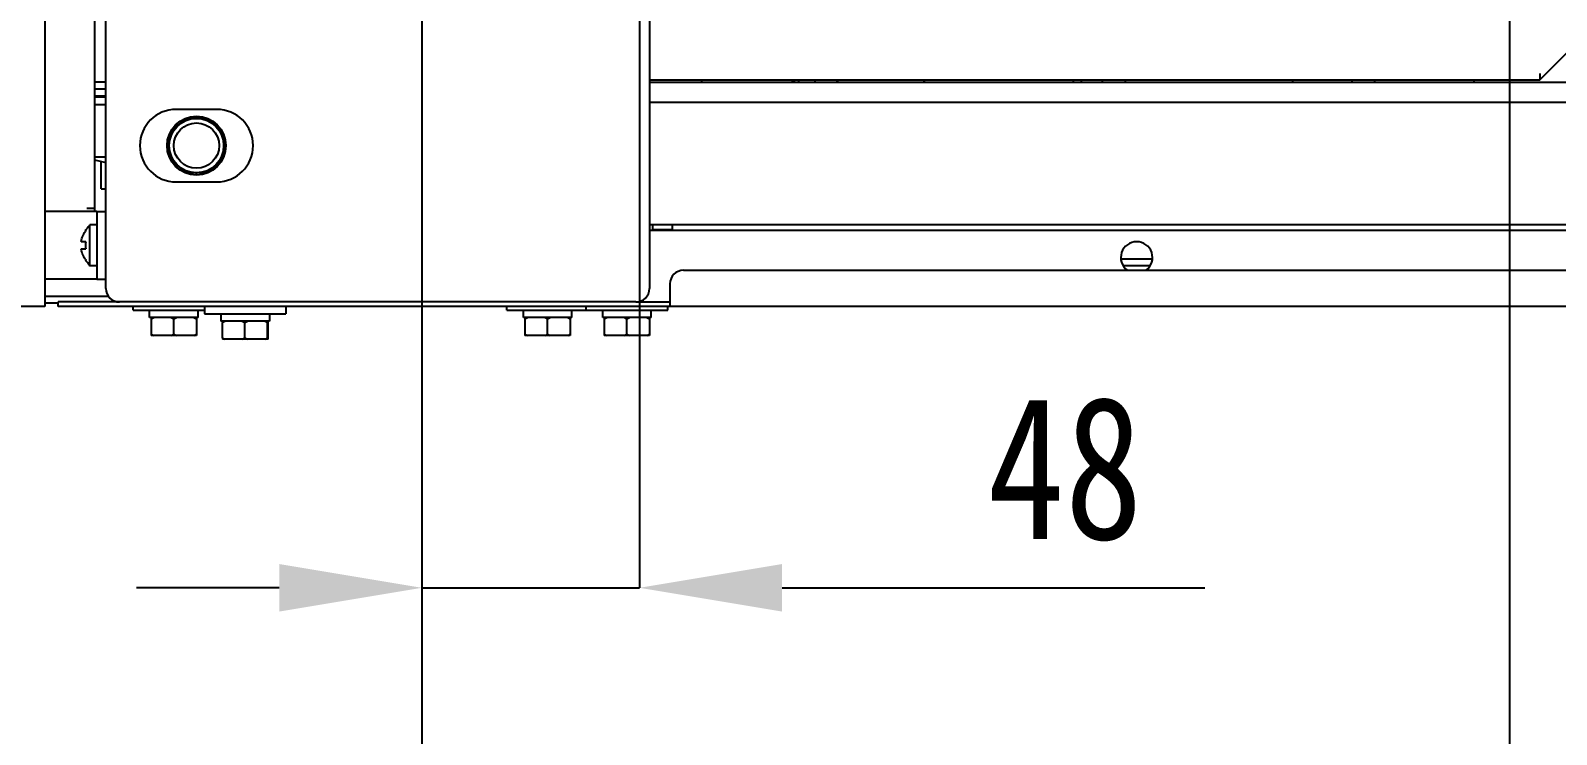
# Model space of a CAD drawing. Header units: millimetres. Extents: x 0 to 87554, y -20854 to 20404.
# Drawn here: x 7163 to 7499.8, y -15532.2 to -15376.8 of the extents above; entities that cross this region are included whole.
import ezdxf

# ---------------------------------------------------------------- set-up
doc = ezdxf.new("R2010")
doc.units = ezdxf.units.MM
doc.layers.get('0').update_dxf_attribs({"lineweight": 15})
doc.layers.get('Defpoints').update_dxf_attribs({"lineweight": 15})
for name, color, linetype in [('2401-00238-M5_0', 7, 'Continuous'), ('2401-00332-S-M12-30HM_0', 7, 'Continuous'), ('2401-01144-S-M6-16HWM_0', 7, 'Continuous'), ('2404-00038-S-D12_0', 7, 'Continuous'), ('2404-00049-S-D12D37-P_0', 7, 'Continuous'), ('4212-73674_0', 7, 'Continuous'), ('4212-KH001_041_0', 7, 'Continuous'), ('4212-KH003_041_0', 7, 'Continuous'), ('4212-KH012_041_0', 7, 'Continuous'), ('4212-L0877_0', 7, 'Continuous'), ('4215-12647_0', 7, 'Continuous'), ('4215-12648_0', 7, 'Continuous'), ('4215-12649_2_1_0', 7, 'Continuous'), ('4215-12649_2_3_0', 7, 'Continuous'), ('4215-12653_3_0', 7, 'Continuous'), ('4215-12655_1_0', 7, 'Continuous'), ('4215-12657_0', 7, 'Continuous'), ('4215-12661_1_0', 7, 'Continuous'), ('4215-14324_0', 7, 'Continuous'), ('4215-17085_1_0', 7, 'Continuous'), ('4215-17086_4_0', 7, 'Continuous'), ('4502-00562-25X45X450_0', 7, 'Continuous'), ('HINGE-FRAME_041_0', 7, 'Continuous'), ('通讯转接板0614_0', 7, 'Continuous')]:
    doc.layers.add(name, color=color, linetype=linetype)
doc.layers.add('THICK', color=7, linetype='Continuous', lineweight=0)
doc.styles.add('仿宋', font='', dxfattribs={"width": 0.8})
doc.styles.get('仿宋').set_extended_font_data('仿宋_gb2312')
doc.dimstyles.new('12倍', dxfattribs={"dimscale": 21, "dimtxt": 3.5, "dimasz": 2.5, "dimexe": 1.5, "dimexo": 0, "dimgap": 1, "dimtad": 1, "dimtoh": 1, "dimdsep": 46, "dimtxsty": '仿宋', "dimcen": 2.5, "dimdle": 5, "dimclrd": 4, "dimclre": 4, "dimclrt": 3, "dimadec": 0, "dimazin": 0, "dimtfac": 1, "dimtmove": 0, "dimatfit": 3, "dimfxl": 1, "dimtolj": 1, "dimarcsym": 0})

# ---------------------------------------------------------------- blocks, each defined once
blk = doc.blocks.new('ju7888')
at = {"layer": '2401-00238-M5_0', "color": 87, "linetype": 'Continuous'}
for p, q in [((605.29, -1015.78), (605.79, -1015.78)), ((605.29, -1020.78), (605.79, -1020.78)), ((637.29, -1297.78), (637.29, -1299.28)), ((646.29, -1299.28), (637.29, -1299.28)), ((646.29, -1297.78), (646.29, -1299.28)), ((638.54, -1300.23), (638.54, -1300.28)), ((641.04, -1300.23), (641.04, -1301.23)), ((642.54, -1301.23), (642.54, -1300.23)), ((645.04, -1300.28), (645.04, -1300.23))]:
    blk.add_line(p, q, dxfattribs=at)
for centre, radius, start, end in [((643.18, -1293.37), 8.33, 235.854, 236.0872), ((643.17, -1293.34), 8.3, 236.0749, 236.294), ((643.03, -1293.55), 8.05, 236.065, 237.7928), ((641.65, -1296.34), 4.92, 261.0446, 262.8614), ((641.8, -1295.32), 4.96, 261.1745, 263.3545), ((641.79, -1295.4), 4.88, 263.3795, 276.6205), ((641.78, -1295.32), 4.96, 276.6455, 278.8255), ((641.93, -1296.34), 4.92, 277.1386, 278.9554), ((640.54, -1293.55), 8.05, 302.2072, 303.935), ((640.41, -1293.34), 8.3, 303.706, 303.9251), ((640.39, -1293.37), 8.33, 303.9128, 304.146)]:
    blk.add_arc(centre, radius, start, end, dxfattribs=at)
for points, knots in [([(638.51, -1300.27), (638.41, -1300.2), (637.98, -1299.89), (637.58, -1299.55), (637.29, -1299.28)], [0, 0, 0, 0, 0.236681, 1, 1, 1, 1]), ([(645.07, -1300.27), (645.17, -1300.2), (645.6, -1299.89), (646, -1299.55), (646.29, -1299.28)], [0, 0, 0, 0, 0.236681, 1, 1, 1, 1]), ([(640.88, -1301.2), (640.5, -1301.14), (639.75, -1300.93), (639.07, -1300.56), (638.74, -1300.36)], [0, 0, 0, 0, 0.499769, 1, 1, 1, 1]), ([(644.83, -1300.36), (644.51, -1300.56), (643.82, -1300.93), (643.07, -1301.14), (642.69, -1301.2)], [0, 0, 0, 0, 0.500231, 1, 1, 1, 1])]:
    blk.add_open_spline(points, degree=3, knots=knots, dxfattribs=at)
at = {"layer": '2401-00332-S-M12-30HM_0', "color": 87, "linetype": 'Continuous'}
for radius in [6, 5]:
    blk.add_circle((619.79, -1275.78), radius, dxfattribs=at)
at = {"layer": '2401-01144-S-M6-16HWM_0', "color": 87, "linetype": 'Continuous'}
for p, q in [((656.09, -1171.78), (655.29, -1171.78)), ((656.09, -1189.78), (656.09, -1171.78)), ((657.69, -1175.43), (656.09, -1175.43)), ((657.69, -1175.43), (657.69, -1186.13)), ((657.69, -1175.78), (661.69, -1175.78)), ((661.69, -1175.78), (661.69, -1185.78)), ((661.39, -1180.78), (657.99, -1180.78)), ((657.69, -1186.13), (656.09, -1186.13)), ((657.69, -1185.78), (661.69, -1185.78)), ((656.09, -1189.78), (655.29, -1189.78)), ((656.09, -1207.28), (656.09, -1189.78)), ((657.69, -1192.93), (656.09, -1192.93)), ((657.69, -1192.93), (657.69, -1203.63)), ((657.69, -1193.28), (661.69, -1193.28)), ((661.69, -1193.28), (661.69, -1203.28)), ((661.39, -1198.28), (657.99, -1198.28)), ((657.69, -1203.63), (656.09, -1203.63)), ((657.69, -1203.28), (661.69, -1203.28)), ((656.09, -1207.28), (655.29, -1207.28)), ((655.29, -1256.03), (656.89, -1256.03)), ((656.89, -1274.03), (656.89, -1256.03)), ((656.89, -1259.68), (658.49, -1259.68)), ((658.49, -1259.68), (658.49, -1270.38)), ((662.19, -1259.98), (658.79, -1259.98)), ((662.19, -1260.07), (658.79, -1260.07)), ((662.49, -1259.99), (662.49, -1270.06)), ((662.19, -1265.11), (658.79, -1265.11)), ((656.89, -1270.38), (658.49, -1270.38)), ((662.19, -1270.07), (658.79, -1270.07)), ((655.29, -1274.03), (656.89, -1274.03)), ((656.09, -1289.78), (656.09, -1274.03)), ((657.69, -1275.43), (656.09, -1275.43)), ((657.69, -1275.43), (657.69, -1286.13)), ((657.69, -1275.78), (661.69, -1275.78)), ((661.69, -1275.78), (661.69, -1285.78)), ((661.39, -1280.78), (657.99, -1280.78)), ((657.69, -1286.13), (656.09, -1286.13)), ((657.69, -1285.78), (661.69, -1285.78)), ((656.09, -1289.78), (655.29, -1289.78))]:
    blk.add_line(p, q, dxfattribs=at)
for centre, radius, start, end in [((660.01, -1303), 43.04, 91.6243, 92.0239), ((660.2, -1211.1), 48.98, 268.0003, 268.3514), ((660.97, -1303), 43.04, 87.9761, 88.3757), ((660.78, -1211.1), 48.98, 271.6486, 271.9997), ((660.01, -1227.05), 43.04, 267.9761, 268.3757), ((660.97, -1227.05), 43.04, 271.6243, 272.0239)]:
    blk.add_arc(centre, radius, start, end, dxfattribs=at)
for points in [[(657.69, -1176.35), (657.78, -1176.15), (657.88, -1175.96), (657.99, -1175.78)], [(661.69, -1176.35), (661.6, -1176.15), (661.5, -1175.96), (661.39, -1175.78)], [(657.99, -1180.78), (657.88, -1180.59), (657.78, -1180.4), (657.69, -1180.2)], [(657.69, -1181.35), (657.78, -1181.15), (657.88, -1180.96), (657.99, -1180.78)], [(661.39, -1180.78), (661.5, -1180.59), (661.6, -1180.4), (661.69, -1180.2)], [(661.69, -1181.35), (661.6, -1181.15), (661.5, -1180.96), (661.39, -1180.78)], [(657.99, -1185.78), (657.88, -1185.59), (657.78, -1185.4), (657.69, -1185.2)], [(661.39, -1185.78), (661.5, -1185.59), (661.6, -1185.4), (661.69, -1185.2)], [(657.69, -1193.85), (657.78, -1193.65), (657.88, -1193.46), (657.99, -1193.28)], [(661.69, -1193.85), (661.6, -1193.65), (661.5, -1193.46), (661.39, -1193.28)], [(657.99, -1198.28), (657.88, -1198.09), (657.78, -1197.9), (657.69, -1197.7)], [(657.69, -1198.85), (657.78, -1198.65), (657.88, -1198.46), (657.99, -1198.28)], [(661.39, -1198.28), (661.5, -1198.09), (661.6, -1197.9), (661.69, -1197.7)], [(661.69, -1198.85), (661.6, -1198.65), (661.5, -1198.46), (661.39, -1198.28)], [(657.99, -1203.28), (657.88, -1203.09), (657.78, -1202.9), (657.69, -1202.7)], [(661.39, -1203.28), (661.5, -1203.09), (661.6, -1202.9), (661.69, -1202.7)], [(658.49, -1260.64), (658.58, -1260.45), (658.68, -1260.26), (658.79, -1260.07)], [(662.49, -1260.64), (662.4, -1260.45), (662.3, -1260.26), (662.19, -1260.07)], [(658.79, -1265.11), (658.68, -1264.92), (658.58, -1264.73), (658.49, -1264.53)], [(658.49, -1265.68), (658.58, -1265.48), (658.68, -1265.29), (658.79, -1265.11)], [(662.19, -1265.11), (662.3, -1264.92), (662.4, -1264.73), (662.49, -1264.53)], [(662.49, -1265.68), (662.4, -1265.48), (662.3, -1265.29), (662.19, -1265.11)], [(658.79, -1270.07), (658.68, -1269.88), (658.58, -1269.69), (658.49, -1269.5)], [(662.19, -1270.07), (662.3, -1269.88), (662.4, -1269.69), (662.49, -1269.5)], [(657.69, -1276.35), (657.78, -1276.15), (657.88, -1275.96), (657.99, -1275.78)], [(661.69, -1276.35), (661.6, -1276.15), (661.5, -1275.96), (661.39, -1275.78)], [(657.99, -1280.78), (657.88, -1280.59), (657.78, -1280.4), (657.69, -1280.2)], [(657.69, -1281.35), (657.78, -1281.15), (657.88, -1280.96), (657.99, -1280.78)], [(661.39, -1280.78), (661.5, -1280.59), (661.6, -1280.4), (661.69, -1280.2)], [(661.69, -1281.35), (661.6, -1281.15), (661.5, -1280.96), (661.39, -1280.78)], [(657.99, -1285.78), (657.88, -1285.59), (657.78, -1285.4), (657.69, -1285.2)], [(661.39, -1285.78), (661.5, -1285.59), (661.6, -1285.4), (661.69, -1285.2)]]:
    blk.add_open_spline(points, degree=3, dxfattribs=at)
at = {"layer": '2404-00038-S-D12_0', "color": 87, "linetype": 'Continuous'}
for p, q in [((625.87, -1273.57), (625.48, -1273.57)), ((626.26, -1275.78), (625.89, -1275.78))]:
    blk.add_line(p, q, dxfattribs=at)
blk.add_circle((619.79, -1275.78), 6.1, dxfattribs=at)
at = {"layer": '2404-00049-S-D12D37-P_0', "color": 87, "linetype": 'Continuous'}
blk.add_circle((619.79, -1275.78), 6.5, dxfattribs=at)
at = {"layer": '4212-73674_0', "color": 87, "linetype": 'Continuous'}
blk.add_line((638.49, -1175.08), (637.29, -1175.08), dxfattribs=at)
at = {"layer": '4212-KH001_041_0', "color": 87, "linetype": 'Continuous'}
blk.add_line((605.79, -1295.78), (605.79, -1298.28), dxfattribs=at)
at = {"layer": '4212-KH003_041_0', "color": 87, "linetype": 'Continuous'}
for p, q in [((605.79, -1175.78), (605.79, -723.28)), ((646.29, -1065.28), (646.29, -1071.28))]:
    blk.add_line(p, q, dxfattribs=at)
at = {"layer": '4212-KH012_041_0', "color": 87, "linetype": 'Continuous'}
for p, q in [((607.29, -1298.28), (607.29, -1295.78)), ((608.79, -1298.28), (608.79, -1295.78))]:
    blk.add_line(p, q, dxfattribs=at)
at = {"layer": '4212-L0877_0', "color": 87, "linetype": 'Continuous'}
for p, q in [((610.29, -723.28), (610.29, -1175.78)), ((637.29, -723.28), (637.29, -1175.78)), ((644.79, -1071.75), (644.79, -1064.8)), ((637.29, -1170.78), (638.29, -1170.78)), ((638.29, -1175.08), (638.29, -1170.78))]:
    blk.add_line(p, q, dxfattribs=at)
at = {"layer": '4215-12647_0', "color": 87, "linetype": 'Continuous'}
for p, q in [((655.29, -30.28), (655.29, -1306.28)), ((647.29, -1168.28), (647.29, -733.78)), ((650.29, -1171.28), (655.29, -1171.28)), ((654.29, -1178.78), (654.29, -1171.28)), ((654.29, -1292.78), (654.29, -1306.28)), ((655.29, -1306.28), (654.29, -1306.28))]:
    blk.add_line(p, q, dxfattribs=at)
blk.add_arc((650.29, -1168.28), 3, 180, 270, dxfattribs=at)
at = {"layer": '4215-12648_0', "color": 87, "linetype": 'Continuous'}
for p, q in [((605.29, -979.28), (598.29, -972.28)), ((603.89, -979.28), (605.29, -979.28)), ((605.29, -1175.78), (605.29, -979.28))]:
    blk.add_line(p, q, dxfattribs=at)
at = {"layer": '4215-12649_2_1_0', "color": 87, "linetype": 'Continuous'}
for p, q in [((652.99, -1309.28), (652.99, -1295.23)), ((654.49, -1309.28), (654.49, -1306.28))]:
    blk.add_line(p, q, dxfattribs=at)
at = {"layer": '4215-12649_2_3_0', "color": 87, "linetype": 'Continuous'}
for p, q in [((629.29, -1296.78), (629.29, -1295.78)), ((609.09, -1296.78), (608.79, -1296.78)), ((629.29, -1296.78), (623.29, -1296.78))]:
    blk.add_line(p, q, dxfattribs=at)
at = {"layer": '4215-12653_3_0', "color": 87, "linetype": 'Continuous'}
blk.add_line((638.49, -723.28), (638.49, -1175.78), dxfattribs=at)
blk.add_arc((644.49, -1068.28), 3.5, 36.7569, 323.2431, dxfattribs=at)
at = {"layer": '4215-12655_1_0', "color": 87, "linetype": 'Continuous'}
blk.add_line((654.29, -1293.78), (654.1, -1293.78), dxfattribs=at)
at = {"layer": '4215-12657_0', "color": 87, "linetype": 'Continuous'}
for p, q in [((-80.71, -1309.28), (655.29, -1309.28)), ((655.29, -1309.28), (655.29, -1318.28))]:
    blk.add_line(p, q, dxfattribs=at)
at = {"layer": '4215-12661_1_0', "color": 87, "linetype": 'Continuous'}
for p, q in [((-59.71, -1298.28), (634.29, -1298.28)), ((633.59, -1299.98), (633.59, -1298.28))]:
    blk.add_line(p, q, dxfattribs=at)
at = {"layer": '4215-14324_0', "color": 87, "linetype": 'Continuous'}
for p, q in [((605.79, -993.78), (605.29, -993.78)), ((605.79, -1033.78), (605.29, -1033.78))]:
    blk.add_line(p, q, dxfattribs=at)
at = {"layer": '4215-17085_1_0', "color": 87, "linetype": 'Continuous'}
for p, q in [((585.29, -1175.78), (651.29, -1175.78)), ((654.29, -1178.78), (654.29, -1292.78)), ((611.79, -1271.28), (611.79, -1280.28)), ((627.79, -1280.28), (627.79, -1271.28)), ((651.29, -1295.78), (585.29, -1295.78))]:
    blk.add_line(p, q, dxfattribs=at)
for centre, radius, start, end in [((651.29, -1178.78), 3, 0, 90), ((619.79, -1271.28), 8, 0, 180), ((619.79, -1280.28), 8, 180, 0), ((651.29, -1292.78), 3, 270, 0)]:
    blk.add_arc(centre, radius, start, end, dxfattribs=at)
at = {"layer": '4215-17086_4_0', "color": 87, "linetype": 'Continuous'}
for p, q in [((634.29, -1297.78), (634.29, -1295.78)), ((649.29, -1297.78), (649.29, -1295.78)), ((634.29, -1297.78), (634.29, -1309.28)), ((634.29, -1297.78), (649.29, -1297.78)), ((649.29, -1297.78), (649.29, -1309.28))]:
    blk.add_line(p, q, dxfattribs=at)
at = {"layer": '4502-00562-25X45X450_0', "color": 87, "linetype": 'Continuous'}
blk.add_line((605.79, -1164.28), (605.29, -1164.28), dxfattribs=at)
at = {"layer": 'HINGE-FRAME_041_0', "color": 87, "linetype": 'Continuous'}
for p, q in [((609.09, -1295.78), (609.09, -1298.28)), ((610.79, -1295.78), (610.79, -1298.28)), ((622.29, -1298.28), (622.29, -1295.78)), ((622.96, -1298.28), (623.51, -1295.78))]:
    blk.add_line(p, q, dxfattribs=at)
at = {"layer": '通讯转接板0614_0', "color": 87, "linetype": 'Continuous'}
for p, q in [((605.29, -1070.83), (605.79, -1070.83)), ((605.29, -1075.88), (605.79, -1075.88)), ((605.29, -1080.53), (605.79, -1080.53)), ((605.79, -1082.23), (605.29, -1082.23)), ((605.29, -1115.18), (605.79, -1115.18)), ((605.29, -1115.28), (605.79, -1115.28)), ((605.29, -1134.28), (605.79, -1134.28)), ((605.79, -1134.38), (605.29, -1134.38)), ((605.29, -1139.28), (605.79, -1139.28)), ((605.29, -1142.88), (605.79, -1142.88)), ((605.29, -1143.88), (605.79, -1143.88)), ((605.29, -1144.28), (605.79, -1144.28))]:
    blk.add_line(p, q, dxfattribs=at)
blk = doc.blocks.new('*D202')
at = {"layer": 'Defpoints', "color": 0, "lineweight": -3}
for p in [(7094.01, -15347.73), (7252.65, -15347.73), (7120.58, -15910.73)]:
    blk.add_point(p, dxfattribs=at)
at = {"layer": 'THICK', "color": 4, "linetype": 'Continuous', "lineweight": -2}
for p, q in [((7252.65, -15347.73), (7094.01, -15347.73)), ((7094.01, -15879.23), (7094.01, -15379.23)), ((7120.58, -15910.73), (7094.01, -15910.73))]:
    blk.add_line(p, q, dxfattribs=at)
at = {"layer": 'THICK', "color": 4, "lineweight": -3}
for points in [[(7088.76, -15379.23), (7099.26, -15379.23), (7094.01, -15347.73)], [(7088.76, -15879.23), (7099.26, -15879.23), (7094.01, -15910.73)]]:
    blk.add_solid(points, dxfattribs=at)
at = {"layer": 'THICK', "color": 3, "lineweight": -3, "insert": (7067.76, -15629.23), "char_height": 31.5, "attachment_point": 5, "rotation": 90, "style": '仿宋'}
blk.add_mtext('\\A1;563', dxfattribs=at)
blk = doc.blocks.new('*D214')
at = {"layer": 'Defpoints', "color": 0, "lineweight": -3}
for p in [(7249.39, -15336.71), (7009.39, -15778.62), (7249.39, -15998.8)]:
    blk.add_point(p, dxfattribs=at)
at = {"layer": 'THICK', "color": 4, "linetype": 'Continuous', "lineweight": -2}
for p, q in [((7249.39, -15336.71), (7249.39, -15998.8)), ((7009.39, -15778.62), (7009.39, -15998.8)), ((7040.89, -15998.8), (7217.89, -15998.8))]:
    blk.add_line(p, q, dxfattribs=at)
at = {"layer": 'THICK', "color": 4, "lineweight": -3}
for points in [[(7040.89, -15993.55), (7040.89, -16004.05), (7009.39, -15998.8)], [(7217.89, -15993.55), (7217.89, -16004.05), (7249.39, -15998.8)]]:
    blk.add_solid(points, dxfattribs=at)
at = {"layer": 'THICK', "color": 3, "lineweight": -3, "insert": (7129.39, -15972.55), "char_height": 31.5, "attachment_point": 5, "style": '仿宋'}
blk.add_mtext('\\A1;240', dxfattribs=at)
blk = doc.blocks.new('*D215')
at = {"layer": 'Defpoints', "color": 0, "lineweight": -3}
for p in [(7249.39, -15336.71), (7297.39, -15336.71), (7297.39, -15499.8)]:
    blk.add_point(p, dxfattribs=at)
at = {"layer": 'THICK', "color": 4, "linetype": 'Continuous', "lineweight": -2}
for p, q in [((7249.39, -15336.71), (7249.39, -15499.8)), ((7297.39, -15336.71), (7297.39, -15499.8)), ((7217.89, -15499.8), (7186.39, -15499.8)), ((7249.39, -15499.8), (7297.39, -15499.8)), ((7328.89, -15499.8), (7422.19, -15499.8))]:
    blk.add_line(p, q, dxfattribs=at)
at = {"layer": 'THICK', "color": 4, "lineweight": -3}
for points in [[(7217.89, -15494.55), (7217.89, -15505.05), (7249.39, -15499.8)], [(7328.89, -15494.55), (7328.89, -15505.05), (7297.39, -15499.8)]]:
    blk.add_solid(points, dxfattribs=at)
at = {"layer": 'THICK', "color": 3, "lineweight": -3, "insert": (7391.29, -15473.55), "char_height": 31.5, "attachment_point": 5, "style": '仿宋'}
blk.add_mtext('\\A1;48', dxfattribs=at)
blk = doc.blocks.new('*D216')
at = {"layer": 'Defpoints', "color": 0, "lineweight": -3}
for p in [(7489.39, -15106.57), (7249.39, -15389.41), (7489.39, -15577.16)]:
    blk.add_point(p, dxfattribs=at)
at = {"layer": 'THICK', "color": 4, "linetype": 'Continuous', "lineweight": -2}
for p, q in [((7489.39, -15106.57), (7489.39, -15577.16)), ((7249.39, -15389.41), (7249.39, -15577.16)), ((7280.89, -15577.16), (7457.89, -15577.16))]:
    blk.add_line(p, q, dxfattribs=at)
at = {"layer": 'THICK', "color": 4, "lineweight": -3}
for points in [[(7280.89, -15571.91), (7280.89, -15582.41), (7249.39, -15577.16)], [(7457.89, -15571.91), (7457.89, -15582.41), (7489.39, -15577.16)]]:
    blk.add_solid(points, dxfattribs=at)
at = {"layer": 'THICK', "color": 3, "lineweight": -3, "insert": (7369.39, -15550.91), "char_height": 31.5, "attachment_point": 5, "style": '仿宋'}
blk.add_mtext('\\A1;240', dxfattribs=at)

msp = doc.modelspace()

# ---------------------------------------------------------------- block references
at = {"rotation": 270}
msp.add_blockref('ju7888', (8475.412, -14782.445), dxfattribs=at)

# ---------------------------------------------------------------- dimensions: what is measured, and where the dimension line sits
at = {"layer": 'THICK', "lineweight": -3}
for base, p1, p2, picture, middle in [((7489.387, -15577.157), (7249.387, -15389.408), (7489.387, -15106.567), '*D216', (7369.387, -15550.907)), ((7249.387, -15998.799), (7009.387, -15778.621), (7249.387, -15336.712), '*D214', (7129.387, -15972.549)), ((7297.387, -15499.802), (7249.387, -15336.712), (7297.387, -15336.712), '*D215', (7391.287, -15473.552))]:
    dim = msp.add_linear_dim(base=base, p1=p1, p2=p2, dimstyle='12倍', override={"dimtxt": 1.5, "dimasz": 1.5, "dimexe": 0, "dimgap": 0.5}, dxfattribs=at)
    dim.commit()
    dim.dimension.update_dxf_attribs({"geometry": picture, "text_midpoint": middle})
dim = msp.add_linear_dim(base=(7094.013, -15347.734), p1=(7120.581, -15910.734), p2=(7252.647, -15347.734), angle=90, dimstyle='12倍', override={"dimtxt": 1.5, "dimasz": 1.5, "dimexe": 0, "dimgap": 0.5}, dxfattribs=at)
dim.commit()
dim.dimension.update_dxf_attribs({"geometry": '*D202', "text_midpoint": (7067.763, -15629.234)})

doc.saveas('drawing.dxf')
